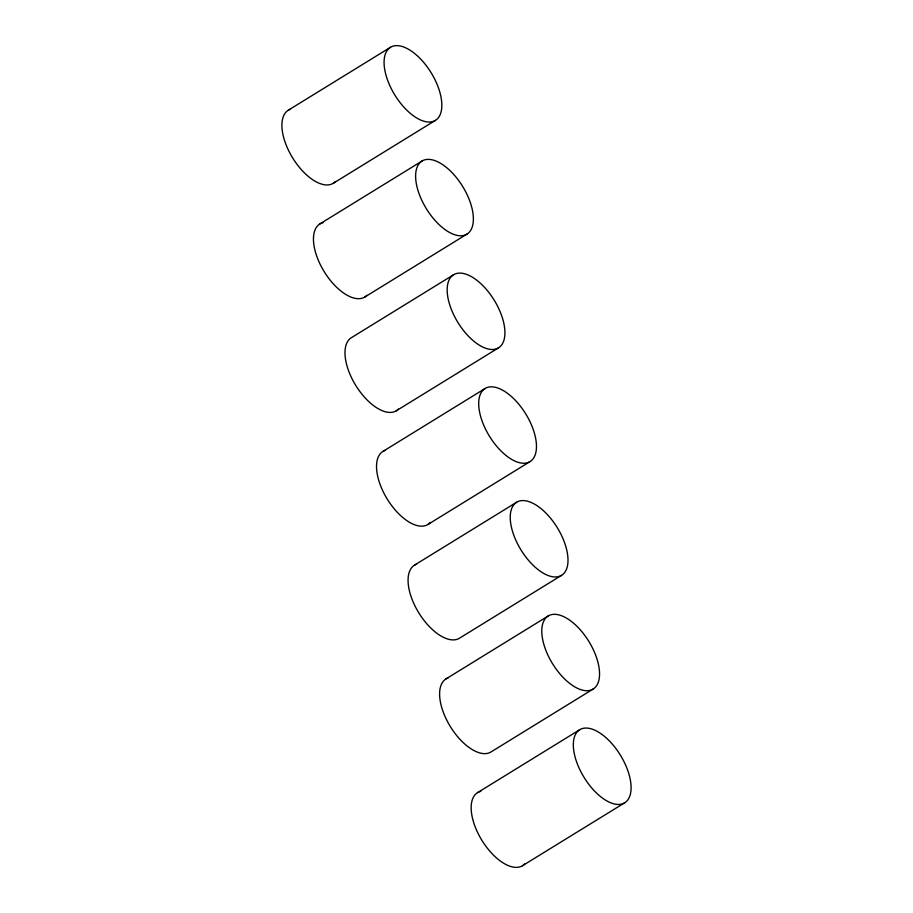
<?xml version="1.0" encoding="UTF-8"?>
<svg xmlns="http://www.w3.org/2000/svg" width="913" height="913" viewBox="0 0 913 913"><rect width="100%" height="100%" fill="white"/><g stroke="black" fill="none" stroke-linecap="round" stroke-linejoin="round"><path stroke-width="1.37" d="M288.36 110.176L390.536 47.259M333.211 183.319L435.387 120.402A42.9 21.296 58.4 0 0 417.526 55.99A42.9 21.296 58.4 0 0 385.971 75.094A42.9 21.296 58.4 0 0 435.387 120.402M319.904 223.913L422.08 160.996M364.755 297.056L466.931 234.139A42.9 21.296 58.4 0 0 449.07 169.727A42.9 21.296 58.4 0 0 417.515 188.831A42.9 21.296 58.4 0 0 466.931 234.139M453.624 274.733L351.448 337.65A42.9 21.296 58.4 0 0 357.154 387.626A42.9 21.296 58.4 0 0 398.479 409.035M396.299 410.793L498.475 347.876A42.9 21.296 58.4 0 0 480.615 283.464A42.9 21.296 58.4 0 0 449.059 302.568A42.9 21.296 58.4 0 0 498.475 347.876M382.981 451.387L485.157 388.47M427.843 524.53L530.019 461.613A42.9 21.296 58.4 0 0 512.159 397.201A42.9 21.296 58.4 0 0 480.592 416.305A42.9 21.296 58.4 0 0 530.019 461.613M414.525 565.124L516.701 502.207M561.552 575.35A42.9 21.296 58.4 0 1 512.136 530.042A42.9 21.296 58.4 0 1 543.692 510.938A42.9 21.296 58.4 0 1 561.552 575.35L459.376 638.267A42.9 21.296 58.4 0 1 417.583 610.808A42.9 21.296 58.4 0 1 416.556 564.177M446.069 678.861L548.245 615.944M593.096 689.087A42.9 21.296 58.4 0 1 543.68 643.779A42.9 21.296 58.4 0 1 575.236 624.675A42.9 21.296 58.4 0 1 593.096 689.087L490.92 752.004A42.9 21.296 58.4 0 1 449.128 724.545A42.9 21.296 58.4 0 1 448.089 677.914M477.613 792.598L579.789 729.681M522.464 865.741L624.64 802.824A42.9 21.296 58.4 0 0 606.78 738.412A42.9 21.296 58.4 0 0 575.224 757.516A42.9 21.296 58.4 0 0 624.64 802.824M335.402 181.561A42.9 21.296 58.4 0 1 292.868 158.269A42.9 21.296 58.4 0 1 290.38 109.229M366.935 295.298A42.9 21.296 58.4 0 1 323.818 271.035A42.9 21.296 58.4 0 1 323.031 222.646M430.023 522.772A42.9 21.296 58.4 0 1 387.489 499.479A42.9 21.296 58.4 0 1 385.012 450.44M524.655 863.983A42.9 21.296 58.4 0 1 481.528 839.72A42.9 21.296 58.4 0 1 480.74 791.331"/></g></svg>
